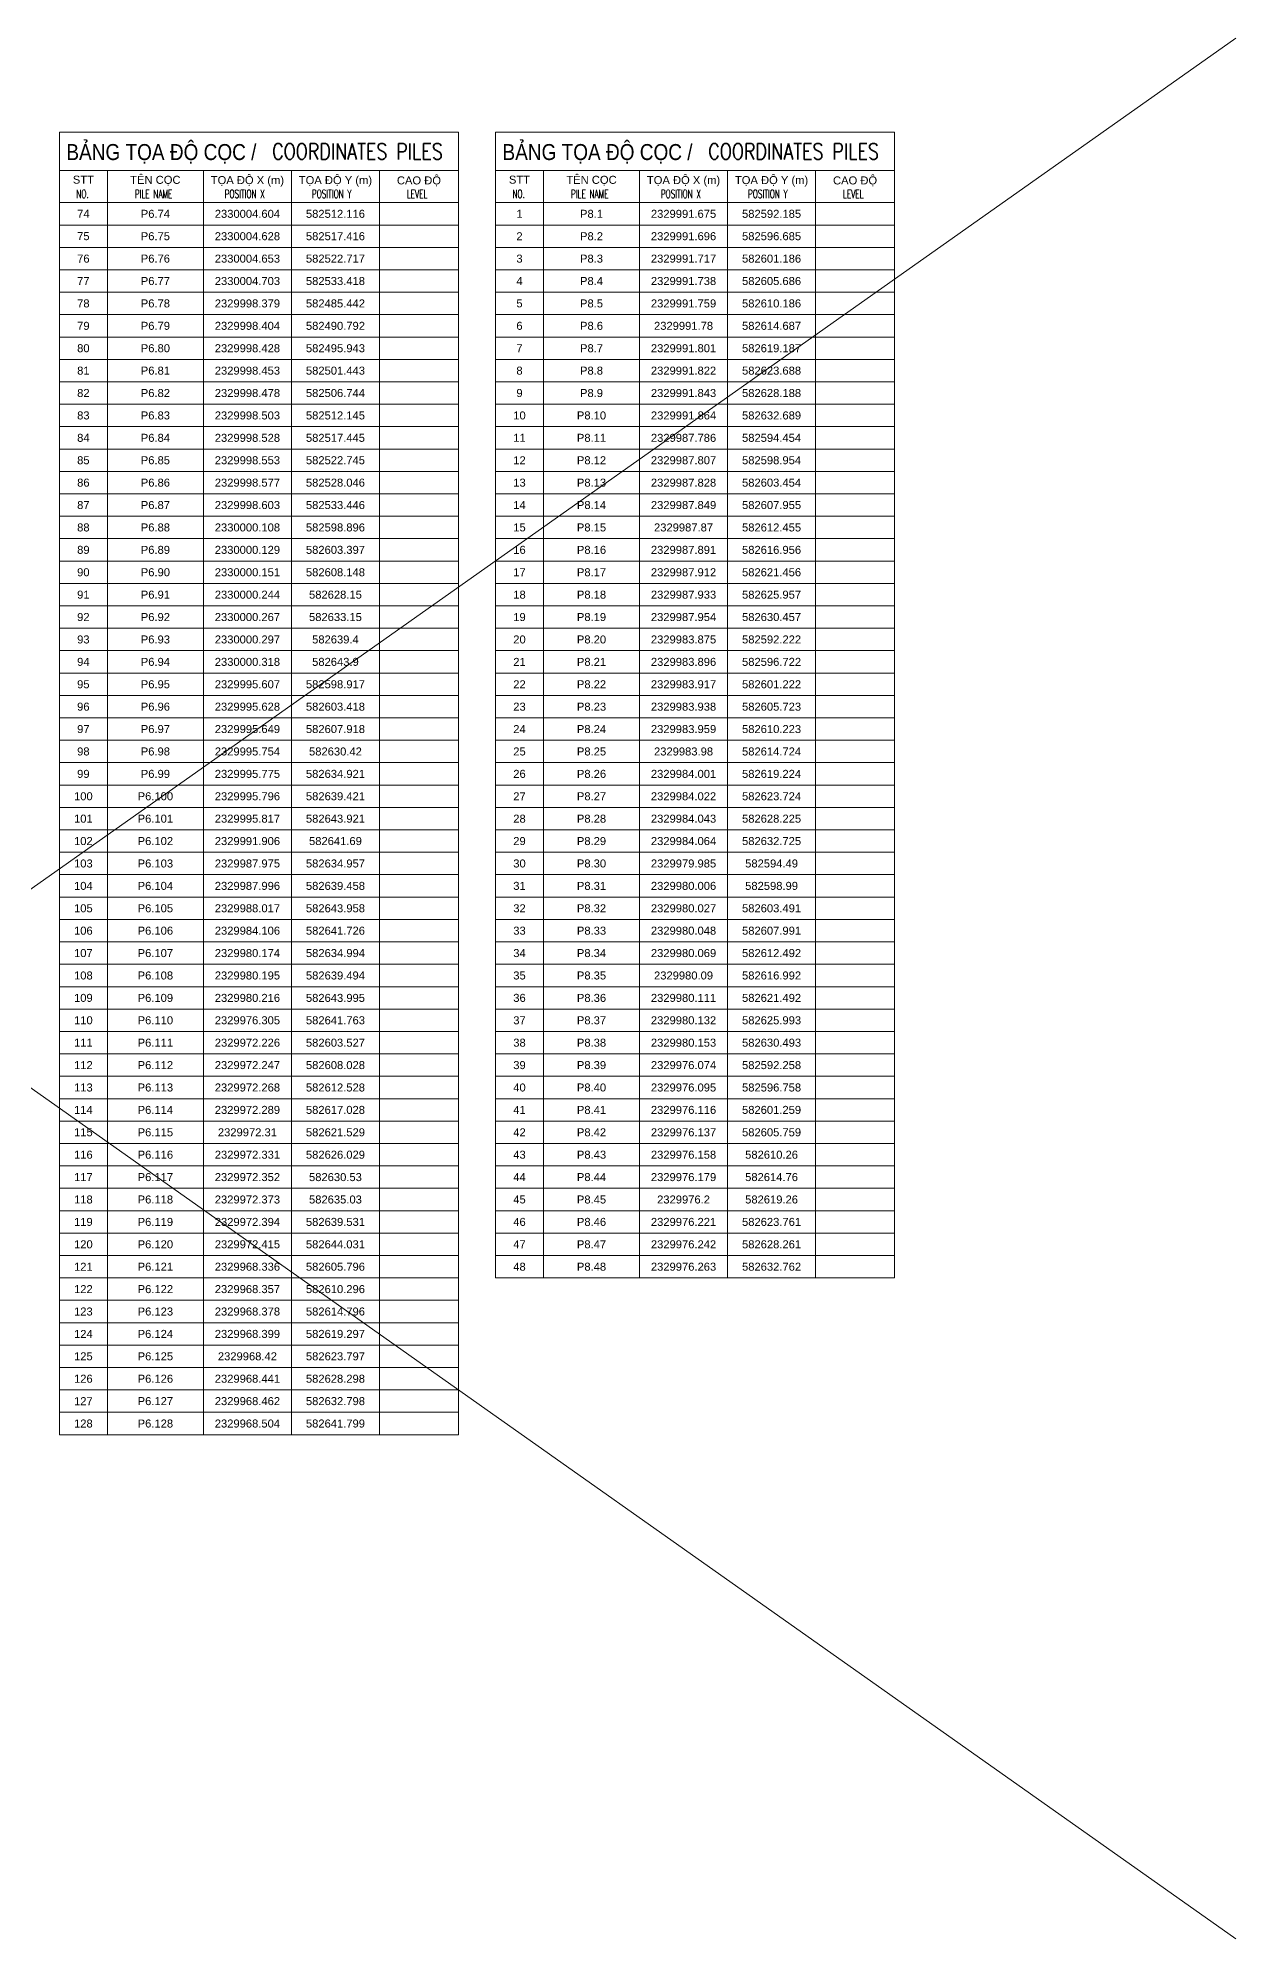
# Model space of a CAD drawing. Header units: millimetres. Extents: x -270655 to 676466, y -1281 to 105022.
# Drawn here: x 447299 to 484722, y 45622 to 105022 of the extents above; entities that cross this region are included whole.
import ezdxf
from ezdxf.enums import TextEntityAlignment as Align

# ---------------------------------------------------------------- set-up
doc = ezdxf.new("R2010")
doc.units = ezdxf.units.MM
doc.layers.get('Defpoints').update_dxf_attribs({"color": 151, "lineweight": 9})
for name, color, linetype, lineweight in [('DTC-KY HIEU', 3, 'Continuous', 20), ('DTC-TEXT2.5', 1, 'Continuous', 20), ('DTC-TEXT5.0', 1, 'Continuous', 20), ('Text E', 8, 'Continuous', 13)]:
    doc.layers.add(name, color=color, linetype=linetype, lineweight=lineweight)
doc.layers.add('IDEA_Text', color=8, linetype='Continuous')
doc.styles.add('arial-3', font='romans.shx', dxfattribs={"width": 0.7})
doc.styles.add('DTC-250', font='arial.ttf', dxfattribs={"width": 0.8})
doc.styles.add('DTC-500', font='arial.ttf', dxfattribs={"width": 0.8})

msp = doc.modelspace()

# ---------------------------------------------------------------- linework, layer by layer
at = {"layer": 'Defpoints'}
for p, q in [((400622.1, 105021.7), (484722.1, 45621.7)), ((400622.1, 45621.7), (484722.1, 105021.7))]:
    msp.add_line(p, q, dxfattribs=at)
at = {"layer": 'DTC-KY HIEU'}
for p, q in [((447965.2, 102078.7), (460434.2, 102078.7)), ((447965.2, 102078.7), (447965.2, 61378.7)), ((460434.2, 102078.7), (460434.2, 61378.7)), ((461589.5, 102078.7), (474058.6, 102078.7)), ((461589.5, 102078.7), (461589.5, 99878.7)), ((474058.6, 102078.7), (474058.6, 66278.7)), ((447965.2, 100878.7), (460434.2, 100878.7)), ((449465.2, 100878.7), (449465.2, 61378.7)), ((452465.2, 100878.7), (452465.2, 61378.7)), ((455215.2, 100878.7), (455215.2, 61378.7)), ((457965.2, 100878.7), (457965.2, 61378.7)), ((461589.5, 100878.7), (474058.6, 100878.7)), ((463089.5, 100878.7), (463089.5, 99878.7)), ((466089.5, 100878.7), (466089.5, 99878.7)), ((468839.5, 100878.7), (468839.5, 99878.7)), ((471589.5, 100878.7), (471589.5, 99878.7)), ((447965.2, 99878.7), (457965.2, 99878.7)), ((447965.2, 99878.7), (460434.2, 99878.7)), ((461589.5, 99878.7), (471589.5, 99878.7)), ((461589.5, 99878.7), (461589.5, 66278.7)), ((461589.5, 99878.7), (461589.5, 66278.7)), ((461589.5, 99878.7), (474058.6, 99878.7)), ((463089.5, 99878.7), (463089.5, 66278.7)), ((466089.5, 99878.7), (466089.5, 66278.7)), ((468839.5, 99878.7), (468839.5, 66278.7)), ((471589.5, 99878.7), (471589.5, 66278.7)), ((471589.5, 99878.7), (471589.5, 66278.7)), ((447965.2, 99178.7), (460434.2, 99178.7)), ((461589.5, 99178.7), (474058.6, 99178.7)), ((447965.2, 98478.7), (460434.2, 98478.7)), ((461589.5, 98478.7), (474058.6, 98478.7)), ((447965.2, 97778.7), (460434.2, 97778.7)), ((461589.5, 97778.7), (474058.6, 97778.7)), ((447965.2, 97078.7), (460434.2, 97078.7)), ((461589.5, 97078.7), (474058.6, 97078.7)), ((447965.2, 96378.7), (460434.2, 96378.7)), ((461589.5, 96378.7), (474058.6, 96378.7)), ((447965.2, 95678.7), (460434.2, 95678.7)), ((461589.5, 95678.7), (474058.6, 95678.7)), ((447965.2, 94978.7), (460434.2, 94978.7)), ((461589.5, 94978.7), (474058.6, 94978.7)), ((447965.2, 94278.7), (460434.2, 94278.7)), ((461589.5, 94278.7), (474058.6, 94278.7)), ((447965.2, 93578.7), (460434.2, 93578.7)), ((461589.5, 93578.7), (474058.6, 93578.7)), ((447965.2, 92878.7), (460434.2, 92878.7)), ((461589.5, 92878.7), (474058.6, 92878.7)), ((447965.2, 92178.7), (460434.2, 92178.7)), ((461589.5, 92178.7), (474058.6, 92178.7)), ((447965.2, 91478.7), (460434.2, 91478.7)), ((461589.5, 91478.7), (474058.6, 91478.7)), ((447965.2, 90778.7), (460434.2, 90778.7)), ((461589.5, 90778.7), (474058.6, 90778.7)), ((447965.2, 90078.7), (460434.2, 90078.7)), ((461589.5, 90078.7), (474058.6, 90078.7)), ((447965.2, 89378.7), (460434.2, 89378.7)), ((461589.5, 89378.7), (474058.6, 89378.7)), ((447965.2, 88678.7), (460434.2, 88678.7)), ((461589.5, 88678.7), (474058.6, 88678.7)), ((447965.2, 87978.7), (460434.2, 87978.7)), ((461589.5, 87978.7), (474058.6, 87978.7)), ((447965.2, 87278.7), (460434.2, 87278.7)), ((461589.5, 87278.7), (474058.6, 87278.7)), ((447965.2, 86578.7), (460434.2, 86578.7)), ((461589.5, 86578.7), (474058.6, 86578.7)), ((447965.2, 85878.7), (460434.2, 85878.7)), ((461589.5, 85878.7), (474058.6, 85878.7)), ((447965.2, 85178.7), (460434.2, 85178.7)), ((461589.5, 85178.7), (474058.6, 85178.7)), ((447965.2, 84478.7), (460434.2, 84478.7)), ((461589.5, 84478.7), (474058.6, 84478.7)), ((447965.2, 83778.7), (460434.2, 83778.7)), ((461589.5, 83778.7), (474058.6, 83778.7)), ((447965.2, 83078.7), (460434.2, 83078.7)), ((461589.5, 83078.7), (474058.6, 83078.7)), ((447965.2, 82378.7), (460434.2, 82378.7)), ((461589.5, 82378.7), (474058.6, 82378.7)), ((447965.2, 81678.7), (460434.2, 81678.7)), ((461589.5, 81678.7), (474058.6, 81678.7)), ((447965.2, 80978.7), (460434.2, 80978.7)), ((461589.5, 80978.7), (474058.6, 80978.7)), ((447965.2, 80278.7), (460434.2, 80278.7)), ((461589.5, 80278.7), (474058.6, 80278.7)), ((447965.2, 79578.7), (460434.2, 79578.7)), ((461589.5, 79578.7), (474058.6, 79578.7)), ((447965.2, 78878.7), (460434.2, 78878.7)), ((461589.5, 78878.7), (474058.6, 78878.7)), ((447965.2, 78178.7), (460434.2, 78178.7)), ((461589.5, 78178.7), (474058.6, 78178.7)), ((447965.2, 77478.7), (460434.2, 77478.7)), ((461589.5, 77478.7), (474058.6, 77478.7)), ((447965.2, 76778.7), (460434.2, 76778.7)), ((461589.5, 76778.7), (474058.6, 76778.7)), ((447965.2, 76078.7), (460434.2, 76078.7)), ((461589.5, 76078.7), (474058.6, 76078.7)), ((447965.2, 75378.7), (460434.2, 75378.7)), ((461589.5, 75378.7), (474058.6, 75378.7)), ((447965.2, 74678.7), (460434.2, 74678.7)), ((461589.5, 74678.7), (474058.6, 74678.7)), ((447965.2, 73978.7), (460434.2, 73978.7)), ((461589.5, 73978.7), (474058.6, 73978.7)), ((447965.2, 73278.7), (460434.2, 73278.7)), ((461589.5, 73278.7), (474058.6, 73278.7)), ((447965.2, 72578.7), (460434.2, 72578.7)), ((461589.5, 72578.7), (474058.6, 72578.7)), ((447965.2, 71878.7), (460434.2, 71878.7)), ((461589.5, 71878.7), (474058.6, 71878.7)), ((447965.2, 71178.7), (460434.2, 71178.7)), ((461589.5, 71178.7), (474058.6, 71178.7)), ((447965.2, 70478.7), (460434.2, 70478.7)), ((461589.5, 70478.7), (474058.6, 70478.7)), ((447965.2, 69778.7), (460434.2, 69778.7)), ((461589.5, 69778.7), (474058.6, 69778.7)), ((447965.2, 69078.7), (460434.2, 69078.7)), ((461589.5, 69078.7), (474058.6, 69078.7)), ((447965.2, 68378.7), (460434.2, 68378.7)), ((461589.5, 68378.7), (474058.6, 68378.7)), ((447965.2, 67678.7), (460434.2, 67678.7)), ((461589.5, 67678.7), (474058.6, 67678.7)), ((447965.2, 66978.7), (460434.2, 66978.7)), ((461589.5, 66978.7), (474058.6, 66978.7)), ((447965.2, 66278.7), (460434.2, 66278.7)), ((461589.5, 66278.7), (474058.6, 66278.7)), ((447965.2, 65578.7), (460434.2, 65578.7)), ((447965.2, 64878.7), (460434.2, 64878.7)), ((447965.2, 64178.7), (460434.2, 64178.7)), ((447965.2, 63478.7), (460434.2, 63478.7)), ((447965.2, 62778.7), (460434.2, 62778.7)), ((447965.2, 62078.7), (460434.2, 62078.7)), ((447965.2, 61378.7), (460434.2, 61378.7))]:
    msp.add_line(p, q, dxfattribs=at)

# ---------------------------------------------------------------- texts
at = {"layer": 'DTC-TEXT2.5', "style": 'DTC-250'}
for s, p in [('STT', (448715.2, 100596.5)), ('TÊN CỌC', (450965.2, 100596.5)), ('TỌA ĐỘ X (m)', (453840.2, 100578.7)), ('TỌA ĐỘ Y (m)', (456590.2, 100578.7)), ('CAO ĐỘ', (459199, 100578.7)), ('STT', (462339.5, 100596.5)), ('TÊN CỌC', (464589.5, 100596.5)), ('TỌA ĐỘ X (m)', (467464.5, 100578.7)), ('TỌA ĐỘ Y (m)', (470214.5, 100578.7)), ('CAO ĐỘ', (472823.4, 100578.7)), ('74', (448715.2, 99528.7)), ('P6.74', (450965.2, 99528.7)), ('2330004.604', (453840.2, 99528.7)), ('582512.116', (456590.2, 99528.7)), ('1', (462339.5, 99528.7)), ('P8.1', (464589.5, 99528.7)), ('2329991.675', (467464.5, 99528.7)), ('582592.185', (470214.5, 99528.7)), ('75', (448715.2, 98828.7)), ('P6.75', (450965.2, 98828.7)), ('2330004.628', (453840.2, 98828.7)), ('582517.416', (456590.2, 98828.7)), ('2', (462339.5, 98828.7)), ('P8.2', (464589.5, 98828.7)), ('2329991.696', (467464.5, 98828.7)), ('582596.685', (470214.5, 98828.7)), ('76', (448715.2, 98128.7)), ('P6.76', (450965.2, 98128.7)), ('2330004.653', (453840.2, 98128.7)), ('582522.717', (456590.2, 98128.7)), ('3', (462339.5, 98128.7)), ('P8.3', (464589.5, 98128.7)), ('2329991.717', (467464.5, 98128.7)), ('582601.186', (470214.5, 98128.7)), ('77', (448715.2, 97428.7)), ('P6.77', (450965.2, 97428.7)), ('2330004.703', (453840.2, 97428.7)), ('582533.418', (456590.2, 97428.7)), ('4', (462339.5, 97428.7)), ('P8.4', (464589.5, 97428.7)), ('2329991.738', (467464.5, 97428.7)), ('582605.686', (470214.5, 97428.7)), ('78', (448715.2, 96728.7)), ('P6.78', (450965.2, 96728.7)), ('2329998.379', (453840.2, 96728.7)), ('582485.442', (456590.2, 96728.7)), ('5', (462339.5, 96728.7)), ('P8.5', (464589.5, 96728.7)), ('2329991.759', (467464.5, 96728.7)), ('582610.186', (470214.5, 96728.7)), ('79', (448715.2, 96028.7)), ('P6.79', (450965.2, 96028.7)), ('2329998.404', (453840.2, 96028.7)), ('582490.792', (456590.2, 96028.7)), ('6', (462339.5, 96028.7)), ('P8.6', (464589.5, 96028.7)), ('2329991.78', (467464.5, 96028.7)), ('582614.687', (470214.5, 96028.7)), ('80', (448715.2, 95328.7)), ('P6.80', (450965.2, 95328.7)), ('2329998.428', (453840.2, 95328.7)), ('582495.943', (456590.2, 95328.7)), ('7', (462339.5, 95328.7)), ('P8.7', (464589.5, 95328.7)), ('2329991.801', (467464.5, 95328.7)), ('582619.187', (470214.5, 95328.7)), ('81', (448715.2, 94628.7)), ('P6.81', (450965.2, 94628.7)), ('2329998.453', (453840.2, 94628.7)), ('582501.443', (456590.2, 94628.7)), ('8', (462339.5, 94628.7)), ('P8.8', (464589.5, 94628.7)), ('2329991.822', (467464.5, 94628.7)), ('582623.688', (470214.5, 94628.7)), ('82', (448715.2, 93928.7)), ('P6.82', (450965.2, 93928.7)), ('2329998.478', (453840.2, 93928.7)), ('582506.744', (456590.2, 93928.7)), ('9', (462339.5, 93928.7)), ('P8.9', (464589.5, 93928.7)), ('2329991.843', (467464.5, 93928.7)), ('582628.188', (470214.5, 93928.7)), ('83', (448715.2, 93228.7)), ('P6.83', (450965.2, 93228.7)), ('2329998.503', (453840.2, 93228.7)), ('582512.145', (456590.2, 93228.7)), ('10', (462339.5, 93228.7)), ('P8.10', (464589.5, 93228.7)), ('2329991.864', (467464.5, 93228.7)), ('582632.689', (470214.5, 93228.7)), ('84', (448715.2, 92528.7)), ('P6.84', (450965.2, 92528.7)), ('2329998.528', (453840.2, 92528.7)), ('582517.445', (456590.2, 92528.7)), ('11', (462339.5, 92528.7)), ('P8.11', (464589.5, 92528.7)), ('2329987.786', (467464.5, 92528.7)), ('582594.454', (470214.5, 92528.7)), ('85', (448715.2, 91828.7)), ('P6.85', (450965.2, 91828.7)), ('2329998.553', (453840.2, 91828.7)), ('582522.745', (456590.2, 91828.7)), ('12', (462339.5, 91828.7)), ('P8.12', (464589.5, 91828.7)), ('2329987.807', (467464.5, 91828.7)), ('582598.954', (470214.5, 91828.7)), ('86', (448715.2, 91128.7)), ('P6.86', (450965.2, 91128.7)), ('2329998.577', (453840.2, 91128.7)), ('582528.046', (456590.2, 91128.7)), ('13', (462339.5, 91128.7)), ('P8.13', (464589.5, 91128.7)), ('2329987.828', (467464.5, 91128.7)), ('582603.454', (470214.5, 91128.7)), ('87', (448715.2, 90428.7)), ('P6.87', (450965.2, 90428.7)), ('2329998.603', (453840.2, 90428.7)), ('582533.446', (456590.2, 90428.7)), ('14', (462339.5, 90428.7)), ('P8.14', (464589.5, 90428.7)), ('2329987.849', (467464.5, 90428.7)), ('582607.955', (470214.5, 90428.7)), ('88', (448715.2, 89728.7)), ('P6.88', (450965.2, 89728.7)), ('2330000.108', (453840.2, 89728.7)), ('582598.896', (456590.2, 89728.7)), ('15', (462339.5, 89728.7)), ('P8.15', (464589.5, 89728.7)), ('2329987.87', (467464.5, 89728.7)), ('582612.455', (470214.5, 89728.7)), ('89', (448715.2, 89028.7)), ('P6.89', (450965.2, 89028.7)), ('2330000.129', (453840.2, 89028.7)), ('582603.397', (456590.2, 89028.7)), ('16', (462339.5, 89028.7)), ('P8.16', (464589.5, 89028.7)), ('2329987.891', (467464.5, 89028.7)), ('582616.956', (470214.5, 89028.7)), ('90', (448715.2, 88328.7)), ('P6.90', (450965.2, 88328.7)), ('2330000.151', (453840.2, 88328.7)), ('582608.148', (456590.2, 88328.7)), ('17', (462339.5, 88328.7)), ('P8.17', (464589.5, 88328.7)), ('2329987.912', (467464.5, 88328.7)), ('582621.456', (470214.5, 88328.7)), ('91', (448715.2, 87628.7)), ('P6.91', (450965.2, 87628.7)), ('2330000.244', (453840.2, 87628.7)), ('582628.15', (456590.2, 87628.7)), ('18', (462339.5, 87628.7)), ('P8.18', (464589.5, 87628.7)), ('2329987.933', (467464.5, 87628.7)), ('582625.957', (470214.5, 87628.7)), ('92', (448715.2, 86928.7)), ('P6.92', (450965.2, 86928.7)), ('2330000.267', (453840.2, 86928.7)), ('582633.15', (456590.2, 86928.7)), ('19', (462339.5, 86928.7)), ('P8.19', (464589.5, 86928.7)), ('2329987.954', (467464.5, 86928.7)), ('582630.457', (470214.5, 86928.7)), ('93', (448715.2, 86228.7)), ('P6.93', (450965.2, 86228.7)), ('2330000.297', (453840.2, 86228.7)), ('582639.4', (456590.2, 86228.7)), ('20', (462339.5, 86228.7)), ('P8.20', (464589.5, 86228.7)), ('2329983.875', (467464.5, 86228.7)), ('582592.222', (470214.5, 86228.7)), ('94', (448715.2, 85528.7)), ('P6.94', (450965.2, 85528.7)), ('2330000.318', (453840.2, 85528.7)), ('582643.9', (456590.2, 85528.7)), ('21', (462339.5, 85528.7)), ('P8.21', (464589.5, 85528.7)), ('2329983.896', (467464.5, 85528.7)), ('582596.722', (470214.5, 85528.7)), ('95', (448715.2, 84828.7)), ('P6.95', (450965.2, 84828.7)), ('2329995.607', (453840.2, 84828.7)), ('582598.917', (456590.2, 84828.7)), ('22', (462339.5, 84828.7)), ('P8.22', (464589.5, 84828.7)), ('2329983.917', (467464.5, 84828.7)), ('582601.222', (470214.5, 84828.7)), ('96', (448715.2, 84128.7)), ('P6.96', (450965.2, 84128.7)), ('2329995.628', (453840.2, 84128.7)), ('582603.418', (456590.2, 84128.7)), ('23', (462339.5, 84128.7)), ('P8.23', (464589.5, 84128.7)), ('2329983.938', (467464.5, 84128.7)), ('582605.723', (470214.5, 84128.7)), ('97', (448715.2, 83428.7)), ('P6.97', (450965.2, 83428.7)), ('2329995.649', (453840.2, 83428.7)), ('582607.918', (456590.2, 83428.7)), ('24', (462339.5, 83428.7)), ('P8.24', (464589.5, 83428.7)), ('2329983.959', (467464.5, 83428.7)), ('582610.223', (470214.5, 83428.7)), ('98', (448715.2, 82728.7)), ('P6.98', (450965.2, 82728.7)), ('2329995.754', (453840.2, 82728.7)), ('582630.42', (456590.2, 82728.7)), ('25', (462339.5, 82728.7)), ('P8.25', (464589.5, 82728.7)), ('2329983.98', (467464.5, 82728.7)), ('582614.724', (470214.5, 82728.7)), ('99', (448715.2, 82028.7)), ('P6.99', (450965.2, 82028.7)), ('2329995.775', (453840.2, 82028.7)), ('582634.921', (456590.2, 82028.7)), ('26', (462339.5, 82028.7)), ('P8.26', (464589.5, 82028.7)), ('2329984.001', (467464.5, 82028.7)), ('582619.224', (470214.5, 82028.7)), ('100', (448715.2, 81328.7)), ('P6.100', (450965.2, 81328.7)), ('2329995.796', (453840.2, 81328.7)), ('582639.421', (456590.2, 81328.7)), ('27', (462339.5, 81328.7)), ('P8.27', (464589.5, 81328.7)), ('2329984.022', (467464.5, 81328.7)), ('582623.724', (470214.5, 81328.7)), ('101', (448715.2, 80628.7)), ('P6.101', (450965.2, 80628.7)), ('2329995.817', (453840.2, 80628.7)), ('582643.921', (456590.2, 80628.7)), ('28', (462339.5, 80628.7)), ('P8.28', (464589.5, 80628.7)), ('2329984.043', (467464.5, 80628.7)), ('582628.225', (470214.5, 80628.7)), ('102', (448715.2, 79928.7)), ('P6.102', (450965.2, 79928.7)), ('2329991.906', (453840.2, 79928.7)), ('582641.69', (456590.2, 79928.7)), ('29', (462339.5, 79928.7)), ('P8.29', (464589.5, 79928.7)), ('2329984.064', (467464.5, 79928.7)), ('582632.725', (470214.5, 79928.7)), ('103', (448715.2, 79228.7)), ('P6.103', (450965.2, 79228.7)), ('2329987.975', (453840.2, 79228.7)), ('582634.957', (456590.2, 79228.7)), ('30', (462339.5, 79228.7)), ('P8.30', (464589.5, 79228.7)), ('2329979.985', (467464.5, 79228.7)), ('582594.49', (470214.5, 79228.7)), ('104', (448715.2, 78528.7)), ('P6.104', (450965.2, 78528.7)), ('2329987.996', (453840.2, 78528.7)), ('582639.458', (456590.2, 78528.7)), ('31', (462339.5, 78528.7)), ('P8.31', (464589.5, 78528.7)), ('2329980.006', (467464.5, 78528.7)), ('582598.99', (470214.5, 78528.7)), ('105', (448715.2, 77828.7)), ('P6.105', (450965.2, 77828.7)), ('2329988.017', (453840.2, 77828.7)), ('582643.958', (456590.2, 77828.7)), ('32', (462339.5, 77828.7)), ('P8.32', (464589.5, 77828.7)), ('2329980.027', (467464.5, 77828.7)), ('582603.491', (470214.5, 77828.7)), ('106', (448715.2, 77128.7)), ('P6.106', (450965.2, 77128.7)), ('2329984.106', (453840.2, 77128.7)), ('582641.726', (456590.2, 77128.7)), ('33', (462339.5, 77128.7)), ('P8.33', (464589.5, 77128.7)), ('2329980.048', (467464.5, 77128.7)), ('582607.991', (470214.5, 77128.7)), ('107', (448715.2, 76428.7)), ('P6.107', (450965.2, 76428.7)), ('2329980.174', (453840.2, 76428.7)), ('582634.994', (456590.2, 76428.7)), ('34', (462339.5, 76428.7)), ('P8.34', (464589.5, 76428.7)), ('2329980.069', (467464.5, 76428.7)), ('582612.492', (470214.5, 76428.7)), ('108', (448715.2, 75728.7)), ('P6.108', (450965.2, 75728.7)), ('2329980.195', (453840.2, 75728.7)), ('582639.494', (456590.2, 75728.7)), ('35', (462339.5, 75728.7)), ('P8.35', (464589.5, 75728.7)), ('2329980.09', (467464.5, 75728.7)), ('582616.992', (470214.5, 75728.7)), ('109', (448715.2, 75028.7)), ('P6.109', (450965.2, 75028.7)), ('2329980.216', (453840.2, 75028.7)), ('582643.995', (456590.2, 75028.7)), ('36', (462339.5, 75028.7)), ('P8.36', (464589.5, 75028.7)), ('2329980.111', (467464.5, 75028.7)), ('582621.492', (470214.5, 75028.7)), ('110', (448715.2, 74328.7)), ('P6.110', (450965.2, 74328.7)), ('2329976.305', (453840.2, 74328.7)), ('582641.763', (456590.2, 74328.7)), ('37', (462339.5, 74328.7)), ('P8.37', (464589.5, 74328.7)), ('2329980.132', (467464.5, 74328.7)), ('582625.993', (470214.5, 74328.7)), ('111', (448715.2, 73628.7)), ('P6.111', (450965.2, 73628.7)), ('2329972.226', (453840.2, 73628.7)), ('582603.527', (456590.2, 73628.7)), ('38', (462339.5, 73628.7)), ('P8.38', (464589.5, 73628.7)), ('2329980.153', (467464.5, 73628.7)), ('582630.493', (470214.5, 73628.7)), ('112', (448715.2, 72928.7)), ('P6.112', (450965.2, 72928.7)), ('2329972.247', (453840.2, 72928.7)), ('582608.028', (456590.2, 72928.7)), ('39', (462339.5, 72928.7)), ('P8.39', (464589.5, 72928.7)), ('2329976.074', (467464.5, 72928.7)), ('582592.258', (470214.5, 72928.7)), ('113', (448715.2, 72228.7)), ('P6.113', (450965.2, 72228.7)), ('2329972.268', (453840.2, 72228.7)), ('582612.528', (456590.2, 72228.7)), ('40', (462339.5, 72228.7)), ('P8.40', (464589.5, 72228.7)), ('2329976.095', (467464.5, 72228.7)), ('582596.758', (470214.5, 72228.7)), ('114', (448715.2, 71528.7)), ('P6.114', (450965.2, 71528.7)), ('2329972.289', (453840.2, 71528.7)), ('582617.028', (456590.2, 71528.7)), ('41', (462339.5, 71528.7)), ('P8.41', (464589.5, 71528.7)), ('2329976.116', (467464.5, 71528.7)), ('582601.259', (470214.5, 71528.7)), ('115', (448715.2, 70828.7)), ('P6.115', (450965.2, 70828.7)), ('2329972.31', (453840.2, 70828.7)), ('582621.529', (456590.2, 70828.7)), ('42', (462339.5, 70828.7)), ('P8.42', (464589.5, 70828.7)), ('2329976.137', (467464.5, 70828.7)), ('582605.759', (470214.5, 70828.7)), ('116', (448715.2, 70128.7)), ('P6.116', (450965.2, 70128.7)), ('2329972.331', (453840.2, 70128.7)), ('582626.029', (456590.2, 70128.7)), ('43', (462339.5, 70128.7)), ('P8.43', (464589.5, 70128.7)), ('2329976.158', (467464.5, 70128.7)), ('582610.26', (470214.5, 70128.7)), ('117', (448715.2, 69428.7)), ('P6.117', (450965.2, 69428.7)), ('2329972.352', (453840.2, 69428.7)), ('582630.53', (456590.2, 69428.7)), ('44', (462339.5, 69428.7)), ('P8.44', (464589.5, 69428.7)), ('2329976.179', (467464.5, 69428.7)), ('582614.76', (470214.5, 69428.7)), ('118', (448715.2, 68728.7)), ('P6.118', (450965.2, 68728.7)), ('2329972.373', (453840.2, 68728.7)), ('582635.03', (456590.2, 68728.7)), ('45', (462339.5, 68728.7)), ('P8.45', (464589.5, 68728.7)), ('2329976.2', (467464.5, 68728.7)), ('582619.26', (470214.5, 68728.7)), ('119', (448715.2, 68028.7)), ('P6.119', (450965.2, 68028.7)), ('2329972.394', (453840.2, 68028.7)), ('582639.531', (456590.2, 68028.7)), ('46', (462339.5, 68028.7)), ('P8.46', (464589.5, 68028.7)), ('2329976.221', (467464.5, 68028.7)), ('582623.761', (470214.5, 68028.7)), ('120', (448715.2, 67328.7)), ('P6.120', (450965.2, 67328.7)), ('2329972.415', (453840.2, 67328.7)), ('582644.031', (456590.2, 67328.7)), ('47', (462339.5, 67328.7)), ('P8.47', (464589.5, 67328.7)), ('2329976.242', (467464.5, 67328.7)), ('582628.261', (470214.5, 67328.7)), ('121', (448715.2, 66628.7)), ('P6.121', (450965.2, 66628.7)), ('2329968.336', (453840.2, 66628.7)), ('582605.796', (456590.2, 66628.7)), ('48', (462339.5, 66628.7)), ('P8.48', (464589.5, 66628.7)), ('2329976.263', (467464.5, 66628.7)), ('582632.762', (470214.5, 66628.7)), ('122', (448715.2, 65928.7)), ('P6.122', (450965.2, 65928.7)), ('2329968.357', (453840.2, 65928.7)), ('582610.296', (456590.2, 65928.7)), ('123', (448715.2, 65228.7)), ('P6.123', (450965.2, 65228.7)), ('2329968.378', (453840.2, 65228.7)), ('582614.796', (456590.2, 65228.7)), ('124', (448715.2, 64528.7)), ('P6.124', (450965.2, 64528.7)), ('2329968.399', (453840.2, 64528.7)), ('582619.297', (456590.2, 64528.7)), ('125', (448715.2, 63828.7)), ('P6.125', (450965.2, 63828.7)), ('2329968.42', (453840.2, 63828.7)), ('582623.797', (456590.2, 63828.7)), ('126', (448715.2, 63128.7)), ('P6.126', (450965.2, 63128.7)), ('2329968.441', (453840.2, 63128.7)), ('582628.298', (456590.2, 63128.7)), ('127', (448715.2, 62428.7)), ('P6.127', (450965.2, 62428.7)), ('2329968.462', (453840.2, 62428.7)), ('582632.798', (456590.2, 62428.7)), ('128', (448715.2, 61728.7)), ('P6.128', (450965.2, 61728.7)), ('2329968.504', (453840.2, 61728.7)), ('582641.799', (456590.2, 61728.7))]:
    msp.add_text(s, height=250, dxfattribs=at).set_placement(p, align=Align.MIDDLE)
at = {"layer": 'DTC-TEXT5.0', "style": 'DTC-500', "width": 0.85}
for p in [(451153.1, 101478.7), (464777.4, 101478.7)]:
    msp.add_text('BẢNG TỌA ĐỘ CỌC /', height=500, dxfattribs=at).set_placement(p, align=Align.MIDDLE)
at = {"layer": 'IDEA_Text', "style": 'arial-3', "width": 0.8}
for p in [(457278.5, 101228.2), (470902.9, 101228.2)]:
    msp.add_text('COORDINATES PILES', height=500, dxfattribs=at).set_placement(p, align=Align.CENTER)
at = {"layer": 'Text E', "style": 'arial-3', "width": 0.65}
for s, p in [('NO.', (448496, 100021.9)), ('PILE NAME', (450322.9, 100021.9)), ('POSITION X', (453130, 100021.9)), ('POSITION Y', (455853.5, 100021.9)), ('LEVEL', (458820.5, 100021.9)), ('NO.', (462120.3, 100021.9)), ('PILE NAME', (463947.3, 100021.9)), ('POSITION X', (466754.4, 100021.9)), ('POSITION Y', (469477.8, 100021.9)), ('LEVEL', (472444.9, 100021.9))]:
    msp.add_text(s, height=257.14, dxfattribs=at).set_placement(p)

doc.saveas('drawing.dxf')
